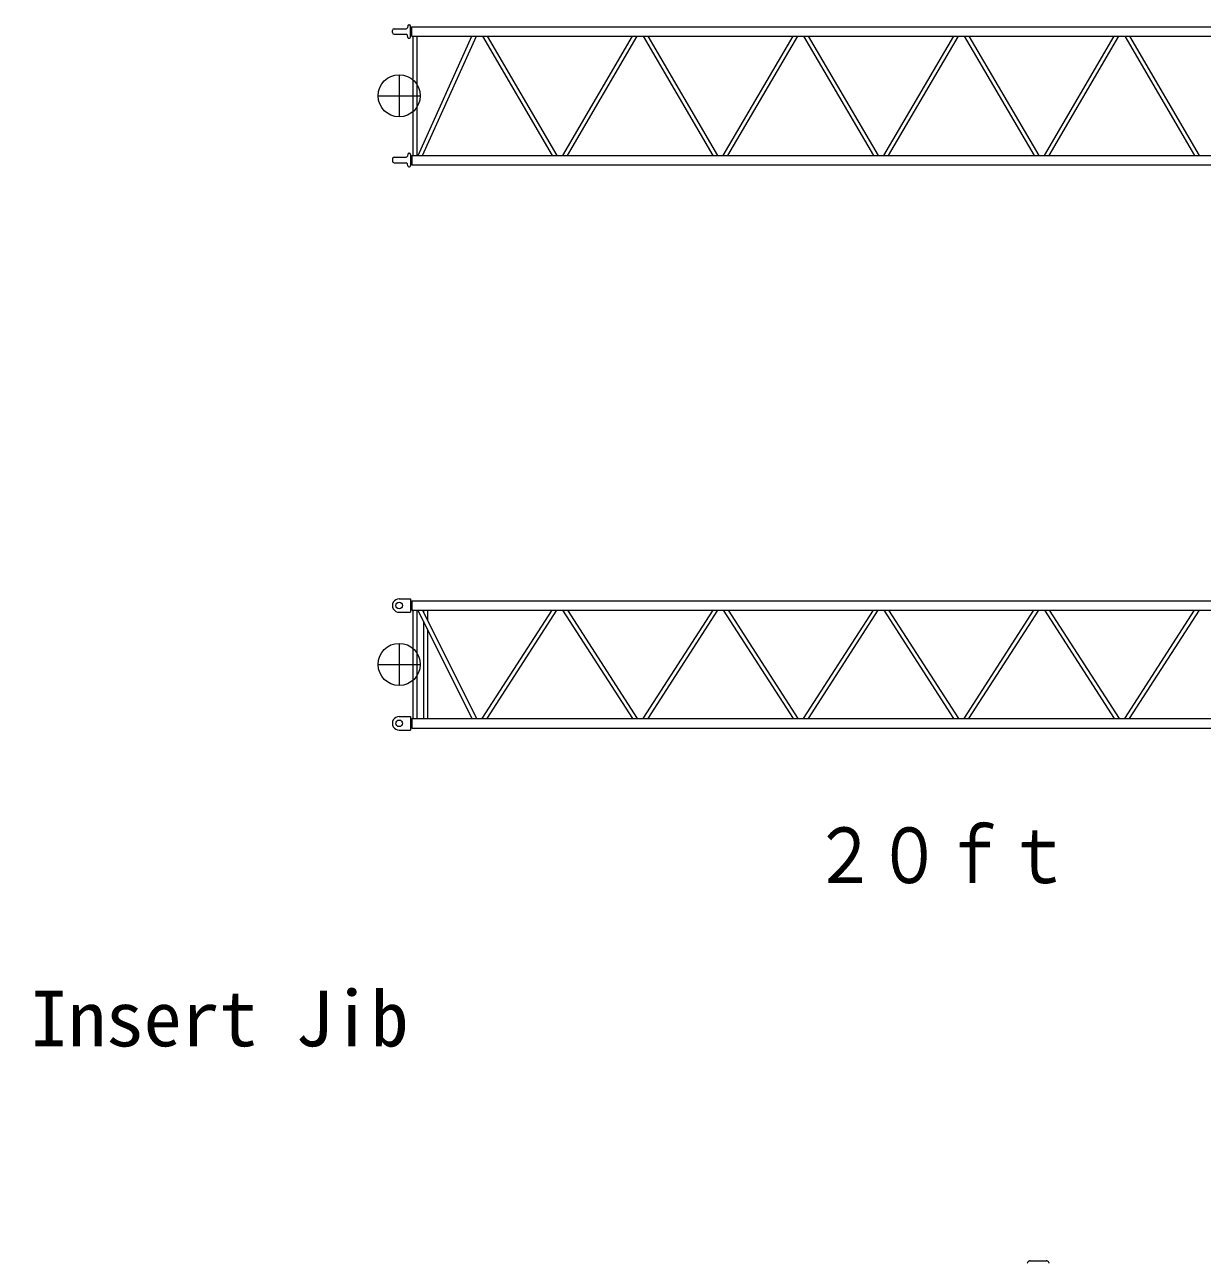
# Model space of a CAD drawing. Units: millimetres on the paper. Extents: x -420 to 420, y -297 to 297.
# Drawn here: x 167 to 260.1, y 1.6 to 99.5 of the extents above; entities that cross this region are included whole.
import ezdxf
from ezdxf.enums import TextEntityAlignment as Align

# ---------------------------------------------------------------- set-up
doc = ezdxf.new("R2010")
doc.units = ezdxf.units.MM
doc.linetypes.add('CHAIN1', pattern=[8, 5, -1, 1, -1])
doc.layers.add('0-0_0', color=7, linetype='Continuous', lineweight=18)
doc.styles.add('ＭＳ ゴシック', font='')
doc.styles.get('ＭＳ ゴシック').set_extended_font_data('MS Gothic')

msp = doc.modelspace()

# ---------------------------------------------------------------- linework, layer by layer
at = {"layer": '0-0_0'}
for p, q in [((196.032, 98.897), (196.032, 99.063)), ((196.165, 99.197), (197.114, 99.197)), ((197.242, 99.445), (197.213, 99.279)), ((197.324, 99.513), (197.382, 99.513)), ((197.465, 98.53), (197.465, 99.43)), ((197.548, 99.293), (197.565, 99.293)), ((197.565, 99.351), (297.165, 99.351)), ((197.565, 98.609), (197.565, 99.351)), ((196.165, 98.763), (197.114, 98.763)), ((197.242, 98.516), (197.213, 98.681)), ((197.324, 98.447), (197.382, 98.447)), ((197.548, 98.668), (197.565, 98.668)), ((197.565, 98.609), (297.165, 98.609)), ((197.656, 98.609), (197.656, 89.191)), ((197.974, 98.609), (197.974, 89.191)), ((198.057, 89.191), (202.324, 98.609)), ((198.406, 89.191), (202.673, 98.609)), ((203.147, 98.609), (208.664, 89.191)), ((203.516, 98.609), (209.033, 89.191)), ((209.497, 89.191), (215.014, 98.609)), ((209.866, 89.191), (215.383, 98.609)), ((215.847, 98.609), (221.364, 89.191)), ((216.216, 98.609), (221.733, 89.191)), ((222.197, 89.191), (227.714, 98.609)), ((222.566, 89.191), (228.083, 98.609)), ((228.547, 98.609), (234.064, 89.191)), ((228.916, 98.609), (234.433, 89.191)), ((234.897, 89.191), (240.414, 98.609)), ((235.266, 89.191), (240.783, 98.609)), ((241.247, 98.609), (246.764, 89.191)), ((241.616, 98.609), (247.133, 89.191)), ((247.597, 89.191), (253.114, 98.609)), ((247.966, 89.191), (253.483, 98.609)), ((253.947, 98.609), (259.464, 89.191)), ((254.316, 98.609), (259.833, 89.191)), ((197.242, 89.285), (197.213, 89.119)), ((197.324, 89.353), (197.382, 89.353)), ((197.465, 89.27), (197.465, 88.37)), ((197.548, 89.133), (197.565, 89.133)), ((197.565, 89.191), (197.565, 88.449)), ((197.565, 89.191), (297.165, 89.191)), ((196.032, 88.903), (196.032, 88.737)), ((196.165, 89.037), (197.114, 89.037)), ((196.165, 88.603), (197.114, 88.603)), ((197.242, 88.356), (197.213, 88.521)), ((197.324, 88.287), (197.382, 88.287)), ((197.548, 88.508), (197.565, 88.508)), ((197.565, 88.449), (297.165, 88.449)), ((196.565, 54.134), (197.465, 54.134)), ((197.465, 54.134), (197.465, 53.067)), ((197.465, 53.913), (197.565, 53.913)), ((197.565, 53.971), (297.165, 53.971)), ((196.565, 53.067), (197.465, 53.067)), ((197.465, 53.288), (197.565, 53.288)), ((197.656, 53.23), (197.656, 44.658)), ((197.974, 53.23), (197.974, 44.658)), ((198.054, 53.23), (202.32, 44.658)), ((198.409, 53.23), (202.676, 44.658)), ((198.489, 53.23), (198.489, 53.07)), ((198.807, 53.23), (198.807, 52.43)), ((203.142, 44.658), (208.659, 53.23)), ((203.521, 44.658), (209.038, 53.23)), ((209.492, 53.23), (215.009, 44.658)), ((209.871, 53.23), (215.388, 44.658)), ((221.359, 53.23), (215.842, 44.658)), ((221.738, 53.23), (216.221, 44.658)), ((222.192, 53.23), (227.709, 44.658)), ((222.571, 53.23), (228.088, 44.658)), ((228.542, 44.658), (234.059, 53.23)), ((228.921, 44.658), (234.438, 53.23)), ((234.892, 53.23), (240.409, 44.658)), ((235.271, 53.23), (240.788, 44.658)), ((241.242, 44.658), (246.759, 53.23)), ((241.621, 44.658), (247.138, 53.23)), ((247.592, 53.23), (253.109, 44.658)), ((247.971, 53.23), (253.488, 44.658)), ((253.942, 44.658), (259.459, 53.23)), ((254.321, 44.658), (259.838, 53.23)), ((198.489, 52.355), (198.489, 44.658)), ((198.807, 51.716), (198.807, 44.658)), ((196.565, 44.821), (197.465, 44.821)), ((197.465, 44.821), (197.465, 43.754)), ((197.465, 44.6), (197.565, 44.6)), ((197.565, 44.658), (197.565, 43.916)), ((196.565, 43.754), (197.465, 43.754)), ((197.465, 43.975), (197.565, 43.975)), ((197.565, 43.916), (297.165, 43.916))]:
    msp.add_line(p, q, dxfattribs=at)
at = {"layer": '0-0_0', "color": 3, "linetype": 'CHAIN1'}
for p, q in [((196.565, 95.567), (196.565, 92.233)), ((194.898, 93.9), (198.232, 93.9)), ((196.565, 50.611), (196.565, 47.277)), ((194.898, 48.944), (198.232, 48.944))]:
    msp.add_line(p, q, dxfattribs=at)
at = {"layer": '0-0_0', "color": 4}
msp.add_line((246.467, 1.789), (247.734, 1.789), dxfattribs=at)
at = {"layer": '0-0_0'}
for points in [[(197.565, 53.971), (197.565, 53.23), (297.165, 53.23)], [(197.565, 44.658), (297.165, 44.658), (297.165, 43.916)]]:
    msp.add_lwpolyline(points, dxfattribs=at)
for centre, radius in [((196.565, 93.9), 1.667), ((196.565, 53.601), 0.258), ((196.565, 48.944), 1.667), ((196.565, 44.287), 0.258)]:
    msp.add_circle(centre, radius, dxfattribs=at)
for centre, radius, start, end in [((196.165, 99.063), 0.133, 90, 180), ((196.165, 98.897), 0.133, 180, 270), ((197.114, 99.297), 0.1, 270, 350), ((197.324, 99.43), 0.0833, 90, 170), ((197.382, 99.43), 0.0833, 0, 90), ((197.548, 99.376), 0.0833, 180, 270), ((197.114, 98.663), 0.1, 10, 90), ((197.324, 98.53), 0.0833, 190, 270), ((197.382, 98.53), 0.0833, 270, 0), ((197.548, 98.584), 0.0833, 90, 180), ((197.114, 89.137), 0.1, 270, 350), ((197.324, 89.27), 0.0833, 90, 170), ((197.382, 89.27), 0.0833, 0, 90), ((197.548, 89.216), 0.0833, 180, 270), ((196.165, 88.903), 0.133, 90, 180), ((196.165, 88.737), 0.133, 180, 270), ((197.114, 88.503), 0.1, 10, 90), ((197.324, 88.37), 0.0833, 190, 270), ((197.382, 88.37), 0.0833, 270, 0), ((197.548, 88.424), 0.0833, 90, 180), ((196.565, 53.601), 0.533, 90, 270.35827), ((196.565, 44.287), 0.533, 90, 270.35827)]:
    msp.add_arc(centre, radius, start, end, dxfattribs=at)
at = {"layer": '0-0_0', "color": 4}
for centre, radius, start, end in [((246.505, 1.507), 0.293, 155.03022, 160.65522), ((246.503, 1.51), 0.29, 149.89088, 155.51588), ((246.501, 1.514), 0.286, 144.62677, 150.25177), ((246.498, 1.517), 0.282, 139.22026, 144.84526), ((246.495, 1.52), 0.278, 133.65728, 139.28228), ((246.492, 1.522), 0.274, 127.92853, 133.55353), ((246.489, 1.525), 0.27, 122.03083, 127.65583), ((246.485, 1.527), 0.266, 115.96838, 121.59338), ((246.481, 1.528), 0.263, 109.75379, 115.37879), ((246.477, 1.529), 0.261, 103.40856, 109.03356), ((246.473, 1.53), 0.259, 96.96265, 102.58765), ((246.469, 1.531), 0.258, 90.45313, 96.07813), ((247.732, 1.531), 0.258, 83.92187, 89.54687), ((247.728, 1.53), 0.259, 77.41235, 83.03735), ((247.724, 1.529), 0.261, 70.96644, 76.59144), ((247.72, 1.528), 0.263, 64.62121, 70.24621), ((247.716, 1.527), 0.266, 58.40662, 64.03162), ((247.712, 1.525), 0.27, 52.34417, 57.96917), ((247.709, 1.522), 0.274, 46.44647, 52.07147), ((247.706, 1.52), 0.278, 40.71772, 46.34272), ((247.703, 1.517), 0.282, 35.15474, 40.77974), ((247.7, 1.514), 0.286, 29.74823, 35.37323), ((247.698, 1.51), 0.29, 24.48412, 30.10912), ((247.696, 1.507), 0.293, 19.34478, 24.96978)]:
    msp.add_arc(centre, radius, start, end, dxfattribs=at)

# ---------------------------------------------------------------- texts
at = {"layer": '0-0_0', "style": 'ＭＳ ゴシック', "width": 0.85}
msp.add_text('２０ｆｔ', height=4.399, dxfattribs=at).set_placement((229.249, 30.335), align=Align.BOTTOM_LEFT)
at = {"layer": '0-0_0', "style": 'ＭＳ ゴシック'}
msp.add_text('CR Insert Jib', height=4.399, dxfattribs=at).set_placement((158.412, 17.434), align=Align.BOTTOM_LEFT)

doc.saveas('drawing.dxf')
